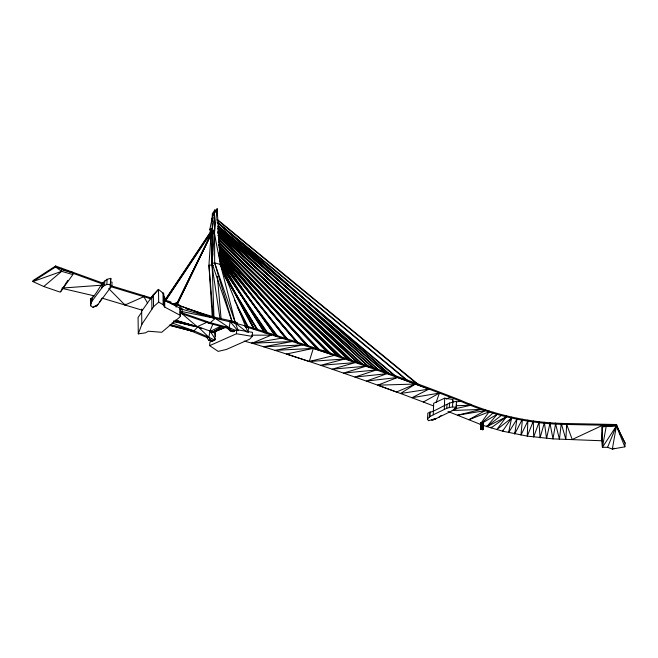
<?xml version="1.0" encoding="UTF-8"?>
<svg xmlns="http://www.w3.org/2000/svg" width="658" height="658" viewBox="0 0 658 658"><rect width="100%" height="100%" fill="white"/><g stroke="black" fill="none" stroke-linecap="round" stroke-linejoin="round"><path stroke-width="0.99" d="M213.99 317.732L210.947 231.271L211.308 232.101L165.462 300.78M211.021 231.345L211.037 228.885L212.369 230.958L176.698 304.062M238.254 330.719L235.391 323.078L220.455 264.458L217.148 208.923L214.533 212.847L214.664 262.879L232.118 321.639M211.037 228.885L212.682 233.985L212.082 263.447L232.052 321.655M452.803 399.48L452.745 402.202L452.819 399.48L444.693 398.164L433.655 403.305L433.244 414.82L429.987 416.555L427.494 418.949L428.416 420.701L436.007 418.628L456.216 408.815L456.446 405.065M214.821 211.966L214.862 209.91L215.651 210.749L213.801 213.414L212.09 218.514L209.803 229.453L210.996 234.717L208.94 265.256L212.23 316.391M220.035 318.834L211.934 264.993L212.682 233.985M444.693 398.164L444.29 409.473L433.244 414.82M226.393 327.207L229.971 330.785L233.014 331.722L236.732 329.732L252.483 332.339L252.228 336.37L249.563 339.224L226.368 349.472L218.176 351.388L209.655 345.647L209.869 342.152L211.975 341.222L208.89 340.441L206.069 336.312M527.864 420.149L527.28 436.114L552.991 438.878L601.922 440.77L602.424 447.3L607.581 447.308L612.327 449.077L624.87 446.815L625.1 443.114L616.505 425.487L616.562 424.525L566.735 423.513C530.183 423.053 493.895 414.959 460.468 400.187C389.602 372.436 317.452 348.098 244.801 325.504M566.735 423.513L565.855 439.388L561.233 423.365M602.424 432.018L601.922 440.77L602.152 426.869L602.818 425.208L606.248 426.104L616.373 425.973L625.1 443.114M602.703 427.149L602.818 425.208L572.23 439.486L566.678 424.476C530.118 424.015 493.837 415.922 460.411 401.15C389.544 373.399 317.395 349.061 244.743 326.467M103.29 283.294L55.617 266.005L32.958 280.612L32.9 281.575L43.757 286.51L61.646 271.343L61.844 268.258M72.035 271.96L71.977 272.922L103.232 284.256M43.757 286.51L60.297 292.168L72.865 274.592L72.972 272.897L61.786 269.221L65.471 270.866M90.631 303.7L92.145 300.961L92.367 297.432C98.848 291.864 101.143 279.658 110.758 278.383L110.495 281.871L112.057 282.109L111.819 285.86L96.512 306.389L95.073 306.176L93.082 307.401L90.689 305.789L90.952 298.691L93.995 296.24M90.788 303.099L91.084 298.395M90.689 305.789L90.952 298.691M92.145 300.961L101.76 288.072L101.982 284.544M101.76 288.072L102.919 286.584L103.158 282.743M102.919 286.584L104.532 285.547L104.828 280.851M104.532 285.547L106.81 284.462L107.147 279.132M143.888 295.722L143.822 296.684L124.971 305.016L125.036 304.054M172.157 304.3L176.467 302.861L178.91 304.843L182.389 309.342L181.879 312.772L181.189 313.521L209.483 323.366L215.322 318.373L215.388 317.419L186.411 308.627M215.363 331.451L214.829 339.956L211.942 341.502M234.922 322.881L230.037 321.598L230.103 320.635L215.388 317.419M230.07 321.606L236.033 323.333L236.09 322.371L230.103 320.635M209.655 345.647L236.477 333.762L236.732 329.732M248.156 332.298L248.453 327.626M252.17 342.25L252.113 343.213C313.348 362.081 373.933 383.063 433.754 406.011M244.217 341.091L252.113 343.213L271.195 335.144L271.261 334.182M427.494 418.949L427.865 413.035C437.866 410.477 446.239 402.737 456.479 401.314L456.101 407.318L452.408 410.592M429.304 417.073L429.616 412.064M429.987 416.555L430.283 411.85M444.29 409.473L446.757 408.297L446.996 404.456M446.757 408.297L449.282 407.582L449.579 402.885M449.282 407.582L452.507 406.915L452.836 401.586M447.975 411.513L457.458 415.223L481.36 409.383L481.426 408.421M480.48 429.468L480.957 422.74L481.853 422.535L483.457 423.102L483.038 429.608L480.439 429.312L481.853 428.975L483.038 429.608L483.301 422.905M480.883 425.948L480.932 422.757M480.743 429.049L481.154 422.642M481.163 426.071L481.056 423.201M481.064 428.975L481.467 422.568M481.45 428.95L481.853 422.535M481.853 428.975L482.256 422.559M482.224 429.049L482.627 422.633M482.536 429.164L482.939 422.749M482.668 429.83L483.137 422.823M482.84 429.773L483.128 425.191M485.119 410.65L457.458 415.223L468.825 419.73L485.119 410.65L485.176 409.687M486.945 425.652L486.887 426.606L502.605 431.171L527.28 436.114L533.391 420.956M488.984 411.9L468.825 419.73L480.184 424.278L488.984 411.9L489.05 410.937M491.107 426.984L491.041 427.947L506.315 416.876L506.38 415.914M493.015 412.179L492.957 413.142L480.184 424.278L497.02 414.367L497.078 413.405M501.231 414.614L501.166 415.576L486.887 426.606L483.062 425.282M502.671 430.209L502.605 431.171L511.57 418.077L511.628 417.123M516.974 418.233L516.908 419.187L508.609 432.602L508.667 431.64M522.386 419.245L514.737 433.902L514.795 432.939M544.528 422.247L540.078 437.776L538.951 421.655M540.078 437.776L540.144 436.813M544.47 423.209L546.535 438.401L546.592 437.438M546.535 438.401L550.113 422.732M550.055 423.694L552.991 438.878L555.681 423.102M555.623 424.065L559.44 439.207L559.506 438.244M211.884 221.549L212.427 213.579L214.862 209.91L213.801 213.414L214.5 217.444L212.263 228.31L214.368 233.261L220.455 264.458L225.661 278.877M213.488 265.725L211.934 264.993L212.213 260.905M212.427 257.829L212.707 253.733M110.421 282.315L110.758 278.383L110.264 285.621L111.819 285.86M522.329 420.199L520.963 435.078L527.806 421.112M110.018 288.114L110.379 284.388L106.81 284.462M180.358 309.523L179.856 308.051L164.673 300.377M141.659 312.262L138.065 317.485L138.287 333.861L145.385 332.849L148.412 331.221L161.712 332.282L179.552 317.288L180.531 315.495L164.763 307.105L163.151 304.695L158.677 302.137L158.504 289.38L163.793 293.789L163.957 305.904M559.44 439.207L561.167 424.328M514.737 433.902L516.908 419.187M566.678 424.476L616.505 425.487L612.327 449.077L614.153 448.23M624.87 446.815L616.373 425.973L602.424 447.3L606.248 426.104L607.408 425.298M173.408 321.622L197.943 326.697L210.05 331.056L208.841 337.258L210.206 339.98L212.559 341.263M177.479 304.054L212.805 230.711L176.747 303.823M213.636 340.556L214.064 340.63L210.206 339.98L208.89 340.441M508.609 432.602L511.57 418.077L496.749 429.616L506.315 416.876L486.887 426.606L497.02 414.367M213.036 231.188L212.369 230.958M163.826 296.051L164.632 297.251L164.22 300.969M436.057 402.581L439.437 393.089L411.933 397.736L428.95 389.125L397.457 377.486L366.341 381.097L386.953 373.695L354.925 377.067L376.442 369.944L343.517 373.094L365.93 366.243L332.101 369.171L355.419 362.583L320.685 365.305L344.899 358.964L309.26 361.489L286.411 354.02L313.331 348.378L334.379 355.394L309.26 361.489L313.331 348.378L274.978 350.36L302.803 344.932L263.545 346.758L292.275 341.535L252.113 343.213L281.747 338.179M538.894 422.617L533.654 437.019L533.334 421.918M138.287 333.861L141.824 324.378L153.544 306.718L158.677 302.137M607.581 447.308L616.373 425.973M209.631 331.706L213.077 323.637M177.142 303.823L212.805 230.711M177.496 303.371L212.592 231.435M99.342 302.557L101.941 298.206M60.947 291.223L67.741 280.398M174.288 304.884L175.316 303.313M152.508 297.638L150.715 297.794L150.633 298.748L158.504 289.38L153.38 294.603L141.799 311.086L141.774 309.12M164.673 300.492L210.947 231.271M165.438 299.974L210.79 232.027M165.265 300.443L211.243 231.567M165.265 300.977L211.308 232.101M174.938 305.147L176.467 302.861L174.609 305.049M54.515 267.642L55.617 266.005L55.56 266.967L32.9 281.575L61.646 271.343L72.865 274.592M212.493 216.63L212.427 213.579L213.801 213.414L217.148 208.923L217.222 214.722M215.651 210.749L217.148 208.923L214.368 233.261L212.082 263.447L214.664 262.879L220.455 264.458L248.017 332.389M169.92 325.455L192.638 331.311L193.954 330.851L197.943 326.697L208.841 337.258L214.812 340.202M213.801 213.414L214.533 212.847M438.935 417.197L441.353 415.354M213.373 332.767L214.549 332.01L215.437 336.254M415.338 384.05L396.461 392.004L377.741 385.177L415.338 384.05L400.541 393.5L428.95 389.125M93.082 307.401L98.009 304.358M446.543 399.159L449.924 397.095M212.888 331.887L222.223 326.286M423.324 402.03L439.437 393.089M210.552 331.254L220.619 326.261M206.744 322.066L209.483 323.366L228.03 328.301L229.198 327.725L235.786 330.489M234.667 330.9L231.147 330.209L229.971 330.785L234.001 331.196M209.803 229.453L212.263 228.31L212.09 218.514L214.5 217.444M207.18 322.132L197.227 326.722L173.589 320.89M224.855 326.681L212.953 331.986L224.773 327.092M232.595 331.566L233.014 331.722M216.54 330.941L224.814 327.339M210.996 234.717L214.368 233.261L212.962 231.419M224.608 327.306L212.485 332.52L224.904 327.676M245.656 325.99L234.61 322.996L233.886 321.655L230.037 321.598M176.41 305.756L178.91 304.843L179.231 305.551L215.322 318.373L235.391 323.078L246.824 332.093M377.741 385.177L397.457 377.486M235.029 322.042L234.955 323.103M456.002 408.56L470.889 405.246L456.816 405.69M456.455 401.956L460.411 401.15M395.507 376.754L397.514 376.524M364.006 365.453L365.988 365.28M211.934 264.993L208.94 265.256L213.34 317.789M62.082 288.056L102.056 285.169M180.407 309.457L182.389 309.342L215.322 318.373L229.198 327.725L231.147 330.209M321.894 351.018L323.917 350.903M452.128 410.534L481.36 409.383M468.94 404.349L470.947 404.283M251.677 335.185L271.195 335.144M452.507 406.915L456.101 407.318M236.477 333.762L252.228 336.37M180.448 311.267L215.322 318.373L179.231 305.551M62.041 288.36L93.477 295.681M245.804 327.084L248.444 327.733M174.329 321.31L192.745 326.138M170.34 324.575L193.954 330.851L208.841 337.258L207.525 337.719L186.93 329.255M169.336 325.118L192.638 331.311M175.587 320.668L197.227 326.722L181.995 313.718M175.546 320.29L197.227 326.722L175.661 320.24M102.327 298.206L142.498 310.28M164.229 299.9L170.907 301.923L170.932 303.527M111.819 285.991L151.069 297.901M110.931 286.707L151.011 298.864M204.696 315.149L215.322 318.373L195.837 311.876M215.437 339.372L210.05 331.056L214.549 332.01M236.09 322.371L237.571 322.823M454.884 408.396L456.216 408.815M179.56 308.454L182.389 309.342M203.725 314.68L215.322 318.373M186.099 308.618L189.019 309.597M180.062 312.147L210.65 322.79L229.198 327.725L230.177 321.63L237.316 330.127M164.607 300.805L176.122 304.909L176.155 307.245M172.083 322.963L193.954 330.851M71.048 272.585L55.56 266.967L61.646 271.343M198.107 327.084L201.652 328.506M228.03 328.301L229.708 329.23M210.05 331.056L211.679 332.167M236.033 323.333L233.886 321.655L234.001 322.601M217.387 219.55L418.529 384.593M217.082 219.805L418.11 384.782M217.543 222.297L407.508 380.431M217.255 222.593L407.532 380.974M218.382 225.924L396.371 376.713M218.053 226.212L395.162 376.269M217.847 227.824L385.818 372.757M217.979 228.532L385.391 372.979M217.699 222.371L389.61 374.065M217.354 222.643L389.174 374.254M217.979 230.58L374.608 368.653M218.111 231.312L373.366 368.176M218.505 226.138L379.395 370.462M218.028 226.311L378.589 370.339M218.102 233.327L362.352 363.874M217.872 233.68L362.352 364.433M217.773 228.548L369.13 366.835M217.954 229.305L368.71 367.032M218.283 236.107L352.071 360.6M218.719 237.16L352.063 361.242M217.773 231.632L358.108 362.55M217.888 232.34L356.916 362.04M218.02 232.521L358.116 363.216M218.481 235.399L349.62 360.568M217.814 235.408L348.066 359.72M219.139 239.553L341.296 356.776M218.522 239.644L340.531 356.669M218.472 238.509L338.788 356.43M218.793 239.471L337.34 355.657M218.481 239.175L337.628 355.962M218.53 241.651L330.587 353.511M218.711 242.391L329.502 352.984M218.982 242.712L329.206 352.737M218.464 241.634L328.638 353.033M218.431 242.251L327.437 352.474M108.669 288.525L124.971 305.016M218.719 244.389L319.541 349.669M218.834 245.179L318.793 349.62M219.114 245.459L317.896 348.979M218.727 245.755L317.37 349.127M219.78 249.415L307.525 345.491M219.624 249.908L306.455 344.989M219.287 249.653L306.801 345.475M218.884 247.169L308.997 346.585M219.221 248.354L307.525 345.771M219.665 252.557L298.181 342.958M219.279 252.902L296.7 342.053M219.682 250.698L297.334 342.102M219.772 251.529L296.24 341.527M219.369 251.183L297.227 342.818M219.468 255.773L287.381 338.919M219.155 256.085L287.349 339.577M219.139 252.639L286.748 339.117M219.204 253.56L286.238 339.314M219.994 259.82L277.882 336.378M220.233 261.053L277.084 336.246M219.221 255.493L276.039 336.263M219.394 256.324L275.143 335.58M219.583 256.76L275.48 336.222M220.364 264.064L267.839 333.121M220.693 265.306L266.909 332.529M219.879 264.417L267.041 333.014M220.043 260.264L265.355 332.932M220.603 262.114L264.335 332.265M220.323 261.884L264.582 332.874M224.057 274.328L257.862 330.003M226.673 279.379L257.451 330.077M225.423 277.413L257.27 329.872M143.822 296.684L147.417 302.861M220.208 264.5L254.901 329.642M224.057 272.807L253.947 328.934M221.409 268.127L253.659 328.679M234.544 300.245L248.634 327.676M241.149 314.22L247.244 326.08M237.217 306.867L247.457 326.812M616.562 424.525L620.469 434.987M617.928 429.287L616.505 425.487L602.152 426.869L602.424 447.3M214.664 262.879L235.391 323.078M217.387 276.319L221.088 318.908M212.09 218.514L212.18 221.573M180.44 308.758L180.448 316.259M179.856 308.051L179.955 314.787M164.632 297.251L164.763 307.105M162.987 292.58L163.151 304.695M153.38 294.603L153.544 306.718M151.751 297.062L151.916 309.178M141.618 309.35L141.824 324.378M436.007 418.628L432.717 420.24L431.475 419.862L436.007 418.628"/></g></svg>
